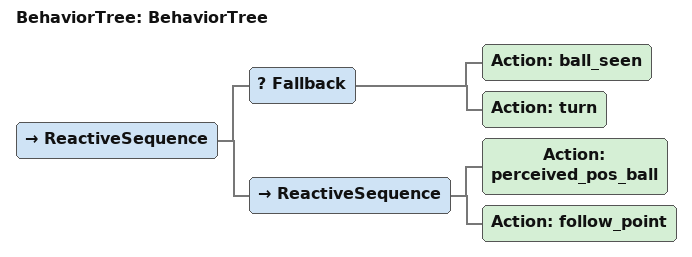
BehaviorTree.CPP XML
<?xml version="1.0"?>
<root main_tree_to_execute="BehaviorTree">
    <BehaviorTree ID="BehaviorTree">
        <ReactiveSequence>
            <Fallback>
                <Action ID="ball_seen"/>
                <Action ID="turn"/>
            </Fallback>
            <ReactiveSequence>
                <Action ID="perceived_pos_ball"/>
                <Action ID="follow_point"/>
            </ReactiveSequence>
        </ReactiveSequence>
    </BehaviorTree>
</root>
